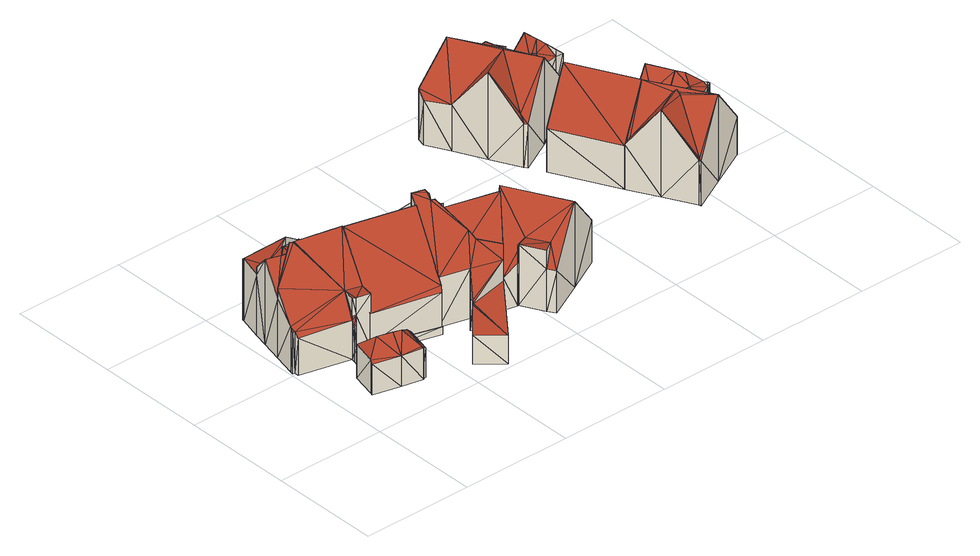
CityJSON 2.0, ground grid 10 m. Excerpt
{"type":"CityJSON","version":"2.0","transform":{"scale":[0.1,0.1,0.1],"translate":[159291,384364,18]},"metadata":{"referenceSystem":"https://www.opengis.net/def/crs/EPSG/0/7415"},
"CityObjects":{
"building1":{"type":"Building","attributes":{"oorspronkelijk_bouwjaar":1928,"status":"Pand in gebruik","geconstateerd":false,"h_maaiveld":18.17,"dak_type":"slanted","pw_datum":"2016-12-01","pw_actueel":"yes","pw_bron":"ahn3","reconstructie_methode":"tudelft3d-geoflow","versie_methode":"v21.03.1","kas_warenhuis":false,"ondergronds_type":"above ground","lod11_replace":false,"reconstruction_skipped":false},"geometry":[{"type":"Solid","lod":"2.2","boundaries":[[[[0,1,2]],[[3,4,5]],[[0,2,4]],[[5,4,2]],[[6,2,1]],[[7,8,4]],[[9,8,7]],[[10,9,11]],[[0,4,8]],[[10,8,9]],[[12,9,13]],[[11,12,14]],[[9,12,11]],[[15,14,12]],[[10,11,16]],[[11,17,16]],[[18,19,20]],[[19,21,20]],[[20,22,18]],[[23,22,20]],[[19,24,16]],[[17,21,19]],[[17,19,16]],[[25,19,26]],[[26,19,18]],[[27,22,23]],[[28,27,23]],[[29,4,30]],[[30,4,3]],[[31,5,32]],[[32,5,2]],[[28,23,20]],[[33,28,20]],[[34,14,35]],[[35,14,15]],[[35,15,12]],[[36,35,12]],[[37,38,34]],[[34,11,14]],[[34,38,11]],[[39,40,41]],[[30,3,5]],[[31,30,5]],[[42,43,44]],[[44,43,45]],[[46,47,26]],[[48,46,26]],[[49,24,25]],[[25,24,19]],[[50,16,49]],[[49,16,24]],[[32,2,51]],[[51,2,6]],[[52,17,38]],[[38,17,11]],[[40,39,53]],[[36,12,54]],[[54,12,13]],[[51,6,1]],[[55,51,1]],[[56,57,52]],[[52,57,17]],[[17,57,21]],[[58,59,60]],[[60,59,61]],[[59,58,45]],[[44,45,37]],[[37,45,38]],[[62,0,63]],[[63,0,8]],[[64,65,56]],[[56,65,57]],[[33,20,57]],[[57,20,21]],[[66,10,16]],[[50,66,16]],[[67,7,4]],[[29,67,4]],[[39,41,42]],[[42,41,43]],[[55,1,0]],[[62,55,0]],[[68,69,70]],[[70,69,63]],[[63,69,71]],[[72,9,67]],[[73,72,67]],[[67,9,7]],[[73,67,71]],[[69,73,71]],[[74,75,69]],[[68,74,69]],[[54,13,9]],[[72,54,9]],[[75,74,76]],[[60,61,64]],[[64,61,65]],[[77,78,79]],[[77,79,46]],[[46,79,47]],[[48,26,27]],[[27,26,22]],[[22,26,18]],[[70,63,66]],[[66,63,10]],[[10,63,8]],[[62,80,55]],[[55,32,51]],[[55,80,32]],[[33,57,65]],[[40,53,41]],[[65,61,78]],[[41,53,45]],[[33,65,77]],[[78,61,53]],[[77,65,78]],[[61,45,53]],[[59,45,61]],[[45,43,41]],[[38,45,58]],[[38,58,52]],[[80,31,32]],[[64,56,52]],[[60,52,58]],[[60,64,52]],[[47,79,25]],[[39,79,53]],[[53,79,78]],[[50,79,39]],[[26,47,25]],[[25,79,50]],[[49,25,50]],[[80,62,29]],[[67,63,71]],[[67,29,63]],[[31,80,29]],[[31,29,30]],[[29,62,63]],[[75,76,72]],[[50,76,66]],[[39,76,50]],[[39,42,76]],[[42,44,37]],[[42,37,76]],[[37,34,76]],[[34,36,76]],[[36,72,76]],[[35,36,34]],[[54,72,36]],[[72,69,75]],[[73,69,72]],[[48,27,46]],[[46,27,33]],[[33,27,28]],[[46,33,77]],[[66,76,68]],[[70,66,68]],[[68,76,74]]]],"semantics":{"surfaces":[{"type":"GroundSurface"},{"type":"WallSurface"},{"type":"RoofSurface"}],"values":[[0,0,0,0,0,0,0,0,0,0,0,0,0,0,0,0,0,0,0,0,0,0,0,1,1,1,1,1,1,1,1,1,1,1,1,1,1,1,1,1,1,1,1,1,1,1,1,1,1,1,1,1,1,1,1,1,1,1,1,1,1,1,1,1,1,1,1,1,1,1,1,1,1,1,1,1,1,1,1,1,1,1,1,1,1,1,1,1,1,1,1,1,1,1,1,1,1,1,1,1,1,1,1,1,1,1,2,2,2,2,2,2,2,2,2,2,2,2,2,2,2,2,2,2,2,2,2,2,2,2,2,2,2,2,2,2,2,2,2,2,2,2,2,2,2,2,2,2,2,2,2,2,2,2,2,2,2,2]]}}]},
"building2":{"type":"Building","attributes":{"oorspronkelijk_bouwjaar":1919,"status":"Pand in gebruik","geconstateerd":false,"h_maaiveld":18.2,"dak_type":"slanted","pw_datum":"2016-12-01","pw_actueel":"yes","pw_bron":"ahn3","reconstructie_methode":"tudelft3d-geoflow","versie_methode":"v21.03.1","kas_warenhuis":false,"ondergronds_type":"above ground","lod11_replace":false,"reconstruction_skipped":false},"geometry":[{"type":"Solid","lod":"2.2","boundaries":[[[[81,0,82]],[[83,84,85]],[[86,81,87]],[[88,84,89]],[[1,0,81]],[[86,87,90]],[[81,82,87]],[[1,81,91]],[[0,89,82]],[[89,84,82]],[[88,92,84]],[[24,93,88]],[[93,92,88]],[[92,94,84]],[[94,85,84]],[[95,83,96]],[[96,83,85]],[[97,94,92]],[[98,97,92]],[[99,82,100]],[[100,82,84]],[[100,84,95]],[[95,84,83]],[[101,93,24]],[[49,101,24]],[[102,90,87]],[[103,102,104]],[[104,102,87]],[[105,88,106]],[[106,88,107]],[[107,88,89]],[[108,91,81]],[[109,108,81]],[[104,87,82]],[[99,104,82]],[[103,104,110]],[[55,1,91]],[[108,55,91]],[[62,0,55]],[[55,0,1]],[[49,24,88]],[[105,49,88]],[[98,92,101]],[[101,92,93]],[[107,89,0]],[[62,107,0]],[[111,86,90]],[[102,111,90]],[[112,96,97]],[[97,96,94]],[[94,96,85]],[[106,107,112]],[[112,107,96]],[[109,81,111]],[[111,81,86]],[[108,109,55]],[[55,113,62]],[[55,109,113]],[[111,102,110]],[[109,110,113]],[[109,111,110]],[[110,102,103]],[[99,113,110]],[[107,62,99]],[[104,99,110]],[[107,99,100]],[[99,62,113]],[[96,100,95]],[[107,100,96]],[[98,105,97]],[[97,106,112]],[[97,105,106]],[[105,98,101]],[[49,105,101]]]],"semantics":{"surfaces":[{"type":"GroundSurface"},{"type":"WallSurface"},{"type":"RoofSurface"}],"values":[[0,0,0,0,0,0,0,0,0,0,0,0,0,0,0,1,1,1,1,1,1,1,1,1,1,1,1,1,1,1,1,1,1,1,1,1,1,1,1,1,1,1,1,1,1,1,1,1,1,1,1,1,1,1,1,2,2,2,2,2,2,2,2,2,2,2,2,2,2,2,2,2,2,2]]}}]},
"building3":{"type":"Building","attributes":{"oorspronkelijk_bouwjaar":1928,"status":"Pand in gebruik","geconstateerd":false,"h_maaiveld":18.18,"dak_type":"slanted","pw_datum":"2016-12-01","pw_actueel":"yes","pw_bron":"ahn3","reconstructie_methode":"tudelft3d-geoflow","versie_methode":"v21.03.1","kas_warenhuis":false,"ondergronds_type":"above ground","lod11_replace":false,"reconstruction_skipped":false},"geometry":[{"type":"Solid","lod":"2.2","boundaries":[[[[114,115,116]],[[114,117,115]],[[118,119,120]],[[121,122,123]],[[124,125,121]],[[125,122,121]],[[126,120,124]],[[120,125,124]],[[119,125,120]],[[115,119,118]],[[120,127,118]],[[115,118,116]],[[118,128,116]],[[128,93,116]],[[93,129,116]],[[130,120,131]],[[131,120,126]],[[131,126,132]],[[132,126,124]],[[133,129,93]],[[134,133,93]],[[135,115,136]],[[136,115,117]],[[137,128,118]],[[138,137,118]],[[139,140,141]],[[142,139,141]],[[119,140,125]],[[141,140,119]],[[143,144,145]],[[145,144,146]],[[147,148,149]],[[149,148,138]],[[150,151,152]],[[153,150,152]],[[141,119,115]],[[135,141,115]],[[154,155,156]],[[156,155,123]],[[123,155,121]],[[157,158,144]],[[143,157,144]],[[159,160,161]],[[161,160,162]],[[136,117,163]],[[163,117,114]],[[149,138,164]],[[164,118,127]],[[164,138,118]],[[165,166,133]],[[133,166,129]],[[129,166,116]],[[164,127,130]],[[130,127,120]],[[167,168,147]],[[147,168,148]],[[168,169,170]],[[170,169,171]],[[145,146,168]],[[167,145,168]],[[168,146,169]],[[172,163,166]],[[166,163,116]],[[116,163,114]],[[173,174,165]],[[165,174,166]],[[161,162,175]],[[175,162,176]],[[170,171,159]],[[159,171,160]],[[175,176,172]],[[172,176,163]],[[156,123,122]],[[177,156,122]],[[177,122,140]],[[140,122,125]],[[142,141,151]],[[150,142,151]],[[132,124,155]],[[155,124,121]],[[140,139,178]],[[155,154,178]],[[137,93,128]],[[179,134,137]],[[137,134,93]],[[179,137,180]],[[181,179,180]],[[181,180,182]],[[183,181,182]],[[153,152,158]],[[157,153,158]],[[183,182,173]],[[173,182,174]],[[177,140,178]],[[156,177,154]],[[154,177,178]],[[151,141,152]],[[152,135,158]],[[152,141,135]],[[183,173,134]],[[134,173,165]],[[133,134,165]],[[181,183,134]],[[181,134,179]],[[168,182,148]],[[138,148,180]],[[174,172,166]],[[138,180,137]],[[148,182,180]],[[168,170,182]],[[170,159,182]],[[159,174,182]],[[175,174,159]],[[161,175,159]],[[172,174,175]],[[171,169,146]],[[158,146,144]],[[162,135,136]],[[171,146,158]],[[171,158,135]],[[162,171,135]],[[160,171,162]],[[176,162,163]],[[162,136,163]],[[131,132,130]],[[153,157,143]],[[164,153,143]],[[149,164,143]],[[150,139,142]],[[143,145,167]],[[149,167,147]],[[149,143,167]],[[164,130,153]],[[130,150,153]],[[155,178,132]],[[132,178,139]],[[132,139,130]],[[139,150,130]]]],"semantics":{"surfaces":[{"type":"GroundSurface"},{"type":"WallSurface"},{"type":"RoofSurface"}],"values":[[0,0,0,0,0,0,0,0,0,0,0,0,0,0,0,1,1,1,1,1,1,1,1,1,1,1,1,1,1,1,1,1,1,1,1,1,1,1,1,1,1,1,1,1,1,1,1,1,1,1,1,1,1,1,1,1,1,1,1,1,1,1,1,1,1,1,1,1,1,1,1,1,1,1,1,1,1,1,1,1,1,1,1,1,1,1,1,1,1,1,1,1,1,2,2,2,2,2,2,2,2,2,2,2,2,2,2,2,2,2,2,2,2,2,2,2,2,2,2,2,2,2,2,2,2,2,2,2,2,2,2,2,2,2,2,2,2,2]]}}]},
"building4":{"type":"Building","attributes":{"oorspronkelijk_bouwjaar":1928,"status":"Pand in gebruik","geconstateerd":false,"h_maaiveld":18.07,"dak_type":"slanted","pw_datum":"2016-12-01","pw_actueel":"yes","pw_bron":"ahn3","reconstructie_methode":"tudelft3d-geoflow","versie_methode":"v21.03.1","kas_warenhuis":false,"ondergronds_type":"above ground","lod11_replace":false,"reconstruction_skipped":false},"geometry":[{"type":"Solid","lod":"2.2","boundaries":[[[[184,185,186]],[[187,188,189]],[[189,185,190]],[[188,185,189]],[[191,185,188]],[[191,188,192]],[[193,185,191]],[[186,185,193]],[[194,191,195]],[[193,191,194]],[[196,197,198]],[[198,197,193]],[[193,197,186]],[[199,194,200]],[[200,194,195]],[[201,184,186]],[[197,201,186]],[[202,189,190]],[[203,202,190]],[[204,188,205]],[[205,188,187]],[[206,192,204]],[[204,192,188]],[[205,187,202]],[[202,187,189]],[[199,193,194]],[[207,198,199]],[[199,198,193]],[[197,196,208]],[[207,199,209]],[[203,190,185]],[[210,203,185]],[[210,185,201]],[[201,185,184]],[[200,195,191]],[[211,200,191]],[[211,191,206]],[[206,191,192]],[[200,211,209]],[[199,200,209]],[[197,208,201]],[[208,211,210]],[[201,208,210]],[[209,211,208]],[[207,209,198]],[[198,208,196]],[[198,209,208]],[[204,211,206]],[[203,210,204]],[[204,210,211]],[[202,204,205]],[[203,204,202]]]],"semantics":{"surfaces":[{"type":"GroundSurface"},{"type":"WallSurface"},{"type":"RoofSurface"}],"values":[[0,0,0,0,0,0,0,0,0,0,1,1,1,1,1,1,1,1,1,1,1,1,1,1,1,1,1,1,1,1,1,1,1,1,1,1,1,1,2,2,2,2,2,2,2,2,2,2,2,2,2,2]]}}]},
"building5":{"type":"Building","attributes":{"oorspronkelijk_bouwjaar":1928,"status":"Pand in gebruik","geconstateerd":false,"h_maaiveld":18.06,"dak_type":"slanted","pw_datum":"2016-12-01","pw_actueel":"yes","pw_bron":"ahn3","reconstructie_methode":"tudelft3d-geoflow","versie_methode":"v21.03.1","kas_warenhuis":false,"ondergronds_type":"above ground","lod11_replace":false,"reconstruction_skipped":false},"geometry":[{"type":"Solid","lod":"2.2","boundaries":[[[[212,213,214]],[[215,214,216]],[[217,212,214]],[[218,219,220]],[[221,222,223]],[[224,222,225]],[[226,222,224]],[[227,222,221]],[[227,228,218]],[[229,215,219]],[[229,219,230]],[[225,222,227]],[[225,227,218]],[[218,228,231]],[[218,231,219]],[[219,216,220]],[[215,216,219]],[[232,229,233]],[[215,229,232]],[[217,214,215]],[[234,219,235]],[[235,219,231]],[[236,216,214]],[[237,236,214]],[[238,233,229]],[[239,238,229]],[[237,214,240]],[[240,214,213]],[[241,226,224]],[[242,241,224]],[[243,230,219]],[[234,243,219]],[[244,228,227]],[[245,244,227]],[[246,247,248]],[[248,221,223]],[[248,247,221]],[[249,225,250]],[[250,225,218]],[[251,232,238]],[[238,232,233]],[[252,215,251]],[[253,252,251]],[[251,215,232]],[[254,235,244]],[[244,235,228]],[[228,235,231]],[[245,227,221]],[[247,245,221]],[[255,256,254]],[[254,256,235]],[[239,229,243]],[[243,229,230]],[[257,258,236]],[[236,258,216]],[[216,258,220]],[[259,260,261]],[[261,260,262]],[[263,262,255]],[[240,213,264]],[[264,213,212]],[[264,212,217]],[[265,264,217]],[[266,267,268]],[[267,266,241]],[[241,222,226]],[[241,266,222]],[[250,218,220]],[[258,250,220]],[[269,270,257]],[[257,270,258]],[[261,262,269]],[[269,262,270]],[[270,262,263]],[[260,259,271]],[[248,223,266]],[[266,223,222]],[[247,246,272]],[[242,224,225]],[[249,242,225]],[[265,217,215]],[[252,265,215]],[[253,251,273]],[[238,239,273]],[[274,239,275]],[[251,238,273]],[[273,239,274]],[[272,248,266]],[[272,246,248]],[[272,266,268]],[[272,268,276]],[[267,241,268]],[[268,242,249]],[[268,241,242]],[[268,249,276]],[[265,252,274]],[[253,273,252]],[[252,273,274]],[[264,265,240]],[[237,274,275]],[[237,265,274]],[[240,265,237]],[[245,249,250]],[[272,276,245]],[[245,276,249]],[[272,245,247]],[[245,250,244]],[[257,236,269]],[[271,259,236]],[[269,259,261]],[[269,236,259]],[[270,263,255]],[[250,270,255]],[[244,250,254]],[[250,255,254]],[[258,270,250]],[[260,271,234]],[[271,239,243]],[[275,239,271]],[[260,234,262]],[[235,256,255]],[[235,255,234]],[[255,262,234]],[[271,236,275]],[[271,243,234]],[[236,237,275]]]],"semantics":{"surfaces":[{"type":"GroundSurface"},{"type":"WallSurface"},{"type":"RoofSurface"}],"values":[[0,0,0,0,0,0,0,0,0,0,0,0,0,0,0,0,0,0,0,0,1,1,1,1,1,1,1,1,1,1,1,1,1,1,1,1,1,1,1,1,1,1,1,1,1,1,1,1,1,1,1,1,1,1,1,1,1,1,1,1,1,1,1,1,1,1,1,1,1,1,1,1,1,1,1,1,1,1,1,1,1,1,1,2,2,2,2,2,2,2,2,2,2,2,2,2,2,2,2,2,2,2,2,2,2,2,2,2,2,2,2,2,2,2,2,2,2,2,2,2,2,2,2,2,2,2]]}}]},
"building6":{"type":"Building","attributes":{"oorspronkelijk_bouwjaar":1926,"status":"Pand in gebruik","geconstateerd":false,"h_maaiveld":18.06,"dak_type":"slanted","pw_datum":"2016-12-01","pw_actueel":"yes","pw_bron":"ahn3","reconstructie_methode":"tudelft3d-geoflow","versie_methode":"v21.03.1","kas_warenhuis":false,"ondergronds_type":"above ground","lod11_replace":false,"reconstruction_skipped":false},"geometry":[{"type":"Solid","lod":"2.2","boundaries":[[[[277,278,279]],[[280,281,282]],[[279,278,281]],[[283,280,284]],[[279,281,280]],[[285,286,284]],[[287,288,286]],[[289,288,287]],[[287,286,285]],[[287,290,289]],[[291,289,292]],[[288,289,291]],[[286,283,284]],[[279,280,283]],[[293,291,292]],[[294,293,292]],[[295,296,297]],[[297,296,280]],[[280,296,284]],[[298,287,299]],[[299,287,285]],[[300,277,279]],[[301,300,279]],[[302,278,277]],[[300,302,277]],[[303,286,288]],[[304,303,288]],[[305,281,302]],[[302,281,278]],[[306,290,287]],[[298,306,287]],[[301,279,307]],[[307,279,308]],[[308,279,283]],[[294,292,289]],[[309,294,289]],[[304,288,293]],[[293,288,291]],[[297,280,282]],[[310,297,282]],[[299,285,284]],[[296,299,284]],[[309,289,306]],[[306,289,290]],[[310,282,281]],[[305,310,281]],[[308,283,303]],[[303,283,286]],[[307,308,295]],[[295,308,296]],[[300,301,305]],[[302,300,305]],[[308,303,296]],[[296,303,299]],[[309,304,294]],[[294,304,293]],[[307,295,297]],[[305,297,310]],[[301,307,297]],[[301,297,305]],[[299,303,298]],[[298,304,309]],[[298,303,304]],[[298,309,306]]]],"semantics":{"surfaces":[{"type":"GroundSurface"},{"type":"WallSurface"},{"type":"RoofSurface"}],"values":[[0,0,0,0,0,0,0,0,0,0,0,0,0,0,1,1,1,1,1,1,1,1,1,1,1,1,1,1,1,1,1,1,1,1,1,1,1,1,1,1,1,1,1,1,1,1,1,1,1,1,2,2,2,2,2,2,2,2,2,2,2,2,2,2]]}}]},
"building7":{"type":"Building","attributes":{"oorspronkelijk_bouwjaar":1926,"status":"Pand in gebruik","geconstateerd":false,"h_maaiveld":18.08,"dak_type":"slanted","pw_datum":"2016-12-01","pw_actueel":"yes","pw_bron":"ahn3","reconstructie_methode":"tudelft3d-geoflow","versie_methode":"v21.03.1","kas_warenhuis":false,"ondergronds_type":"above ground","lod11_replace":false,"reconstruction_skipped":false},"geometry":[{"type":"Solid","lod":"2.2","boundaries":[[[[311,312,313]],[[314,315,277]],[[313,312,315]],[[279,315,314]],[[313,315,279]],[[316,317,318]],[[319,320,321]],[[291,320,288]],[[322,320,291]],[[313,279,317]],[[313,317,323]],[[288,320,319]],[[324,325,286]],[[288,319,324]],[[288,324,286]],[[286,325,316]],[[316,318,286]],[[317,279,318]],[[326,323,327]],[[327,323,317]],[[327,317,328]],[[329,327,328]],[[328,317,316]],[[330,325,324]],[[331,330,324]],[[332,311,313]],[[333,332,313]],[[303,286,318]],[[334,303,318]],[[335,315,336]],[[337,335,336]],[[336,315,312]],[[336,312,311]],[[332,336,311]],[[338,339,340]],[[341,277,315]],[[335,341,315]],[[339,338,342]],[[343,344,345]],[[345,319,321]],[[345,344,319]],[[304,288,303]],[[303,288,286]],[[346,314,277]],[[341,346,277]],[[293,291,288]],[[304,293,288]],[[328,316,330]],[[330,316,325]],[[331,324,344]],[[344,324,319]],[[344,343,347]],[[301,279,346]],[[348,301,346]],[[346,279,314]],[[348,346,349]],[[337,336,350]],[[329,328,334]],[[351,329,334]],[[351,334,279]],[[301,351,279]],[[279,334,318]],[[333,313,326]],[[326,313,323]],[[345,321,352]],[[352,321,320]],[[353,322,291]],[[293,353,291]],[[354,352,353]],[[353,320,322]],[[353,352,320]],[[352,354,355]],[[332,333,350]],[[348,349,301]],[[342,333,301]],[[349,342,301]],[[338,333,342]],[[340,333,338]],[[350,333,340]],[[332,350,336]],[[347,352,355]],[[343,345,347]],[[347,345,352]],[[356,347,355]],[[328,330,303]],[[334,328,303]],[[356,355,293]],[[293,355,353]],[[353,355,354]],[[293,304,356]],[[337,350,335]],[[335,340,339]],[[335,350,340]],[[335,339,342]],[[341,335,349]],[[349,335,342]],[[341,349,346]],[[344,347,331]],[[303,347,304]],[[304,347,356]],[[331,303,330]],[[331,347,303]],[[327,333,326]],[[351,301,327]],[[327,301,333]],[[351,327,329]]]],"semantics":{"surfaces":[{"type":"GroundSurface"},{"type":"WallSurface"},{"type":"RoofSurface"}],"values":[[0,0,0,0,0,0,0,0,0,0,0,0,0,0,0,0,0,0,1,1,1,1,1,1,1,1,1,1,1,1,1,1,1,1,1,1,1,1,1,1,1,1,1,1,1,1,1,1,1,1,1,1,1,1,1,1,1,1,1,1,1,1,1,1,1,1,1,1,1,1,1,1,2,2,2,2,2,2,2,2,2,2,2,2,2,2,2,2,2,2,2,2,2,2,2,2,2,2,2,2,2,2,2,2,2,2]]}}]}
},
"vertices":[
[55,47,2],[52,34,2],[29,43,2],[35,66,2],[42,64,2],[34,65,2],[28,40,2],[47,82,2],[65,84,2],[48,86,2],[68,97,2],[7,125,2],[3,101,2],[3,97,2],[2,104,2],[1,101,2],[76,129,2],[12,145,2],[62,163,2],[61,162,2],[21,180,2],[15,158,2],[64,170,2],[21,181,2],[83,156,2],[61,162,58],[62,163,57],[64,170,58],[21,181,58],[42,64,31],[35,66,31],[34,65,33],[29,43,32],[21,180,59],[2,104,44],[1,101,40],[3,101,40],[7,125,66],[7,125,57],[36,139,89],[36,139,85],[36,139,84],[35,139,89],[35,139,84],[32,140,89],[32,140,80],[61,163,67],[61,163,57],[62,163,67],[83,156,58],[76,129,90],[28,40,30],[12,145,80],[34,149,80],[3,97,36],[52,34,30],[15,158,65],[15,158,58],[25,141,80],[25,141,73],[26,143,78],[26,143,73],[55,47,44],[65,84,7],[22,156,66],[22,156,65],[68,97,55],[47,82,13],[53,87,56],[53,87,40],[65,84,56],[53,87,7],[48,86,38],[47,82,33],[50,88,56],[50,88,40],[54,101,55],[39,152,85],[33,150,79],[39,152,75],[42,51,44],
[70,31,2],[72,57,2],[122,66,2],[77,78,2],[123,68,2],[74,31,2],[77,56,2],[76,128,2],[64,83,2],[80,55,2],[71,30,2],[136,112,2],[143,141,2],[125,71,2],[122,66,9],[123,68,7],[125,71,43],[136,112,91],[72,57,31],[77,78,10],[143,141,58],[80,55,29],[77,56,32],[77,56,30],[76,128,90],[64,83,38],[64,83,9],[71,30,31],[70,31,32],[77,55,32],[74,31,29],[123,68,39],[62,45,44],
[183,140,2],[206,95,2],[180,141,2],[232,127,2],[137,119,2],[185,68,2],[152,68,2],[140,52,2],[133,3,2],[113,21,2],[142,54,2],[179,61,2],[141,56,2],[126,75,2],[142,137,2],[145,150,2],[152,68,48],[141,56,31],[142,54,30],[145,150,57],[143,141,68],[206,95,81],[232,127,38],[142,137,62],[137,119,83],[179,61,47],[179,61,28],[185,68,48],[185,68,56],[149,110,91],[149,110,81],[150,113,95],[150,113,77],[148,116,98],[148,116,84],[137,119,98],[167,79,63],[167,79,54],[165,85,60],[165,85,69],[140,52,28],[140,52,27],[113,21,28],[152,109,91],[152,109,81],[179,133,58],[179,133,47],[182,135,56],[182,135,44],[183,140,38],[126,75,48],[180,141,57],[180,141,49],[149,114,96],[149,114,86],[149,114,77],[174,124,69],[174,124,58],[183,140,50],[180,139,59],[180,139,51],[181,137,53],[181,137,41],[133,3,28],[142,53,28],[142,137,72],[147,129,70],[147,129,80],[154,124,73],[154,124,82],
[179,61,1],[211,101,1],[191,58,1],[273,68,1],[271,67,1],[245,124,1],[232,127,1],[240,48,1],[272,65,1],[192,58,1],[203,38,1],[207,31,1],[191,58,57],[191,58,40],[192,58,57],[203,38,40],[207,31,40],[179,61,30],[245,124,36],[232,127,47],[271,67,40],[273,68,37],[272,65,40],[203,38,57],[204,64,55],[214,46,55],[211,101,81],[240,48,80],
[281,268,1],[283,276,1],[314,279,1],[305,221,1],[339,281,1],[292,248,1],[382,284,1],[365,265,1],[356,282,1],[388,266,1],[408,260,1],[389,257,1],[413,286,1],[398,285,1],[416,261,1],[388,267,1],[384,267,1],[350,208,1],[387,228,1],[382,267,1],[318,195,1],[320,192,1],[365,265,36],[382,267,19],[339,281,54],[314,279,80],[320,192,41],[350,208,81],[283,276,48],[416,261,28],[413,286,29],[387,228,33],[384,267,28],[388,267,31],[388,266,38],[388,266,31],[389,257,29],[398,285,43],[382,284,27],[318,195,41],[305,221,81],[318,195,42],[382,267,28],[372,268,28],[372,268,27],[356,282,55],[356,282,28],[361,266,55],[361,266,40],[363,267,55],[363,267,38],[363,267,28],[281,268,42],[292,248,43],[408,260,29],[408,260,35],[405,268,38],[358,275,55],[358,275,28],[355,250,55],[393,265,36],[320,201,46],[335,238,80],[335,238,81],[399,272,43],
[356,122,1],[327,179,1],[387,138,1],[416,169,1],[358,195,1],[393,213,1],[420,156,1],[417,169,1],[430,176,1],[436,164,1],[431,177,1],[450,171,1],[439,193,1],[426,187,1],[462,178,1],[451,200,1],[462,178,28],[451,200,28],[417,169,35],[417,169,27],[416,169,36],[431,177,29],[430,176,27],[356,122,41],[387,138,80],[327,179,41],[436,164,27],[450,171,43],[358,195,80],[426,187,29],[420,156,39],[420,156,27],[439,193,43],[393,213,36],
[385,67,1],[384,69,1],[416,83,1],[360,124,1],[370,96,1],[429,148,1],[428,147,1],[422,157,1],[443,153,1],[469,155,1],[448,144,1],[473,157,1],[451,101,1],[443,155,1],[442,154,1],[451,101,36],[428,147,35],[429,148,28],[429,148,33],[442,154,27],[443,155,28],[385,67,42],[416,83,81],[422,157,27],[370,96,81],[384,69,42],[384,69,43],[398,110,77],[398,110,80],[399,107,76],[356,122,42],[397,113,77],[443,153,38],[443,153,28],[448,144,28],[360,124,42],[451,155,36],[360,124,46],[361,122,46],[385,69,43],[422,157,36],[469,155,28],[473,157,28],[469,155,32],[468,159,31],[454,164,43]
]}
